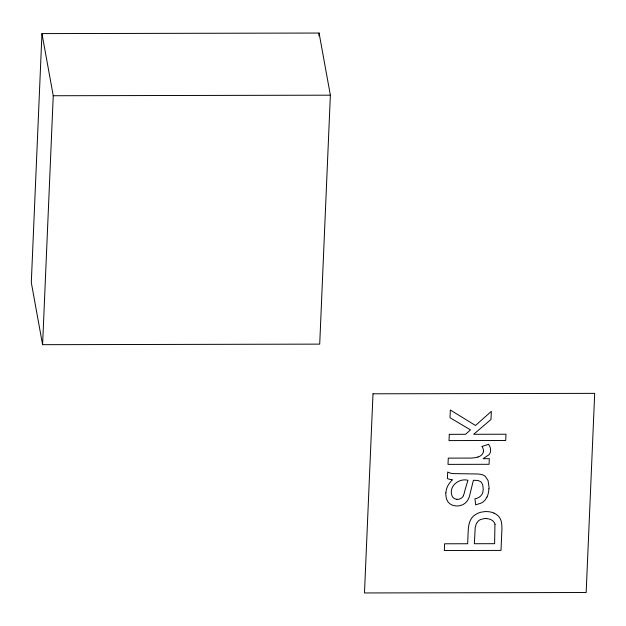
<?xml version="1.0" encoding="UTF-8"?>
<svg xmlns="http://www.w3.org/2000/svg" width="626" height="626" viewBox="0 0 626 626"><rect width="100%" height="100%" fill="white"/><g stroke="black" fill="none" stroke-linecap="round" stroke-linejoin="round"><path stroke-width="0.94" d="M41.958 33.601L31.3 282.537L42.591 344.683L319.714 344.128L330.371 95.183L319.08 33.045L41.958 33.601L53.249 95.739L42.591 344.683M318.947 35.972L319.08 33.045M463.35 495.745L464.179 493.445A50.315 44.829 -10.3 0 0 464.868 490.502L467.943 480.283C458.514 477.763 447.739 487.098 452.379 496.653A6.127 5.462 -10.3 0 0 452.981 497.42L453.678 498.061A5.892 5.251 -10.3 0 0 456.855 499.282M486.965 497.013L485.275 499.759A11.495 10.243 -10.3 0 1 482.803 502.107A13.036 11.62 -10.3 0 1 480.909 503.194L475.627 504.861L474.962 498.75C479.32 498.194 483.217 494.806 483.108 490.174A25.126 22.387 -10.3 0 0 483.202 488.53L482.63 484.532L480.909 481.777L478.037 480.478L473.389 480.275L470.024 493.953A36.151 32.216 -10.3 0 1 469.25 496.989A17.09 15.227 -10.3 0 1 466.777 501.496A11.55 10.29 -10.3 0 1 462.614 504.72A11.44 10.188 -10.3 0 1 457.058 505.964A13.78 12.277 -10.3 0 1 455.806 505.925L453.482 505.518A10.54 9.398 -10.3 0 1 450.008 503.828L448.748 502.725A10.845 9.664 -10.3 0 1 447.684 501.403L446.44 498.758L445.829 494.861A25.807 22.99 -10.3 0 1 445.868 492.928M482.075 446.424L488.624 444.257L489.884 446.69A12.301 10.963 -10.3 0 1 490.604 450.681A7.903 7.042 -10.3 0 1 489.031 454.703L483.092 458.686L489.321 458.67L489.078 464.296L448.013 464.382L448.279 458.13L469.782 458.083A27.466 24.469 -10.3 0 0 477.951 457.058M53.249 95.739L330.371 95.183M486.621 518.547L486.191 518.531A14.664 13.068 -10.3 0 0 484.555 518.571L480.885 519.4A8.592 7.661 -10.3 0 0 478.014 521.286L476.253 523.876L475.212 527.53L474.352 543.728L494.61 543.689L494.931 524.377M493.969 513.077A17.645 15.72 -10.3 0 0 486.801 511.598A21.62 19.265 -10.3 0 0 484.508 511.645L481.144 512.17A16.91 15.063 -10.3 0 0 475.189 514.76C469.836 518.07 468.451 524.838 468.217 530.676L467.661 543.744L444.617 543.783L444.327 550.528L501.011 550.41L501.88 529.972A73.845 65.8 -10.3 0 0 501.895 526.732L501.622 523.461A17.544 15.627 -10.3 0 0 499.532 517.467A14.312 12.747 -10.3 0 0 493.93 513.148M486.621 518.657A9.359 8.341 -10.3 0 1 495.166 524.306M488.953 488.789A41.332 36.824 -10.3 0 0 489.016 487.044L488.077 480.518L485.15 476.183A11.229 10.008 -10.3 0 0 480.486 474.297L478.397 474.038A52.92 47.153 -10.3 0 0 476.229 473.968L452.551 473.592A15.642 13.936 -10.3 0 1 447.692 472.02L447.41 478.554A15.063 13.42 -10.3 0 0 452.426 479.759A32.521 28.976 -10.3 0 0 449.46 483.202L447.895 485.682A18.412 16.409 -10.3 0 0 447.488 486.488A21.761 19.39 -10.3 0 0 445.884 492.928M488.883 488.789A27.575 24.57 -10.3 0 1 487.067 497.044M463.397 495.761A6.221 5.54 -10.3 0 1 456.847 499.352M483.562 451.017A7.222 6.432 -10.3 0 1 477.935 456.98M482.036 446.448A10.212 9.1 -10.3 0 1 483.444 451.01M373.002 393.801L364.481 592.955L586.171 592.509L594.7 393.355L373.002 393.801M449.296 434.334L449.03 440.587L505.714 440.477L505.988 434.225L473.663 434.287L490.995 419.459L491.347 411.36L475.502 425.492L450.337 410.022L450.008 417.73L470.486 429.882L465.58 434.303L449.296 434.334"/></g></svg>
